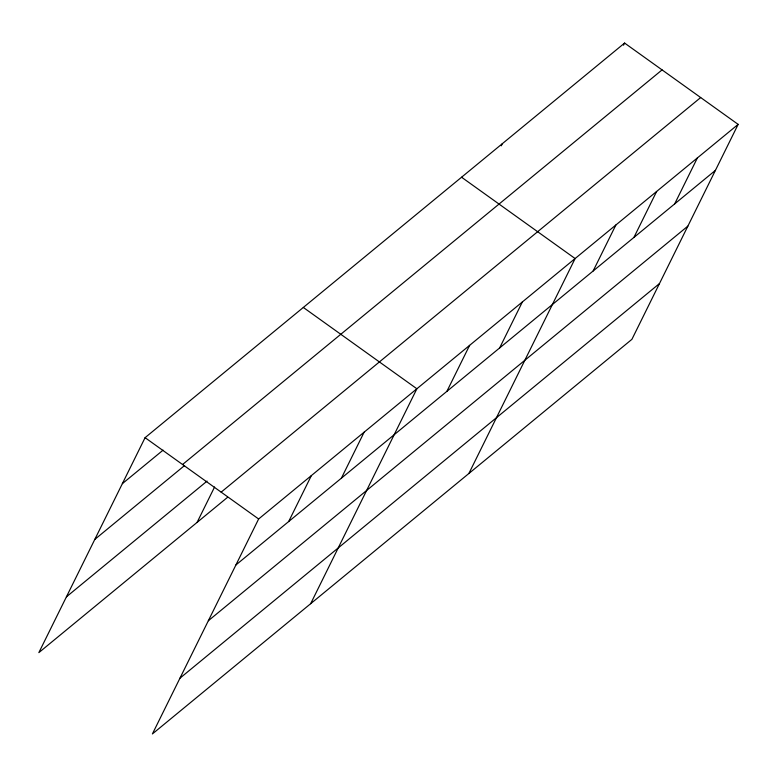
<?xml version="1.0" encoding="UTF-8"?>
<svg xmlns="http://www.w3.org/2000/svg" width="777" height="777" viewBox="0 0 777 777"><rect width="100%" height="100%" fill="white"/><g stroke="black" fill="none" stroke-linecap="round" stroke-linejoin="round"><path stroke-width="1.17" d="M738.15 124.378L258.634 518.987L152.399 733.935L631.915 339.326L738.15 124.378L624.601 43.065L145.085 437.674L38.85 652.622L227.622 497.27M197.086 522.397L214.578 487.014M288.655 521.571L311.383 475.582M501.262 145.823L502.321 143.687M341.404 478.156L364.131 432.177M310.645 603.719L416.88 388.772L303.321 307.449M446.892 391.346L469.619 345.357M623.543 45.202L624.601 43.065M499.64 347.941L522.367 301.952M468.881 473.494L575.116 258.547L461.567 177.234M593.142 270.988L615.87 225M633.906 237.451L656.633 191.463M674.669 203.904L697.387 157.916M122.358 483.653L163.073 450.155M182.556 464.51L662.072 69.891M94.804 539.413L184.557 465.549M66.404 596.862L207.061 481.109M221.163 492.152L700.679 97.543M235.907 564.976L715.423 170.367M208.353 620.736L687.868 226.117M179.963 678.185L659.469 283.566M145.085 437.674L258.634 518.987"/></g></svg>
